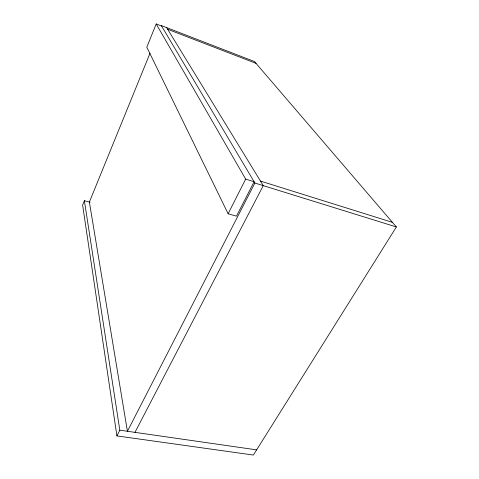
<?xml version="1.0" encoding="UTF-8"?>
<svg xmlns="http://www.w3.org/2000/svg" width="479" height="479" viewBox="0 0 479 479"><rect width="100%" height="100%" fill="white"/><g stroke="black" fill="none" stroke-linecap="round" stroke-linejoin="round"><path stroke-width="0.72" d="M90.148 202.27L84.382 200.707L82.622 205.072L116.912 435.908L253.373 455.05L396.378 226.956L254.481 61.546L161.297 25.555L254.888 183.032L396.378 226.956M156.202 23.95L146.808 47.205L228.13 213.76L236.47 216.149L254.109 181.721L245.667 179.098L156.202 23.95L161.579 26.028M150.017 53.241L89.375 202.06L127.426 431.274L254.888 183.032M228.13 213.76L245.667 179.098M116.912 435.908L119.816 430.178L84.382 200.707M134.97 432.357L263.264 185.63L166.632 27.614M119.816 430.178L256.63 449.859M260.486 181.086L392.427 222.352M167.656 29.285L256.031 63.36"/></g></svg>
